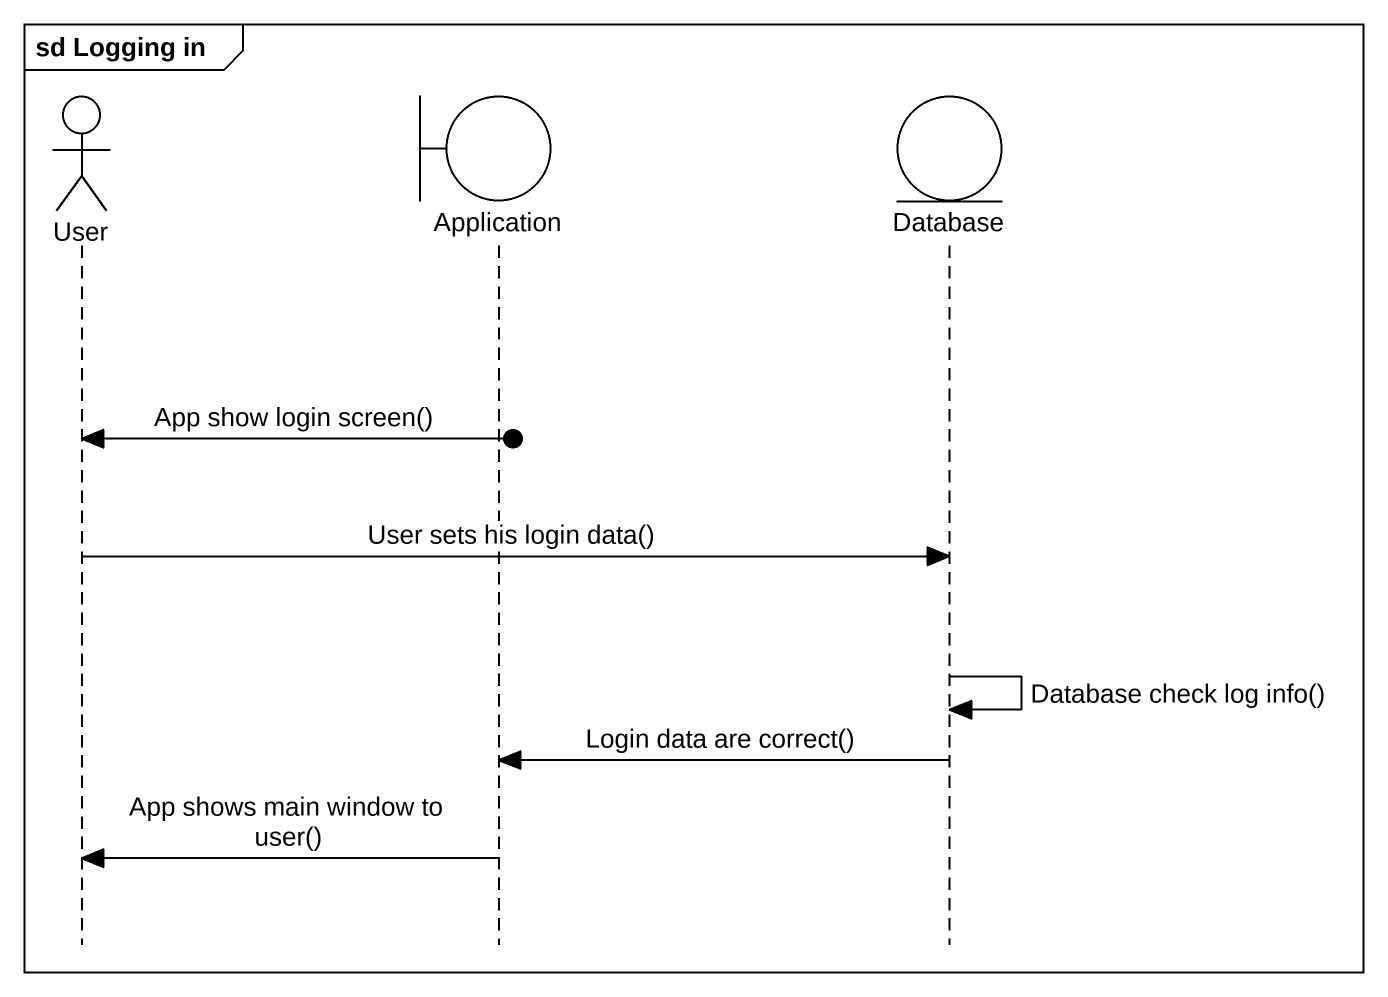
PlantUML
@startuml
mainframe sd Logging in
hide footbox
actor User
boundary Application
entity "Database" as Database_

User <-o] : App show login screen()
User -> Database_ : User sets his login data()
Database_ -> Database_ : Database check log info()
Database_ -> Application : Login data are correct()
Application -> User : App shows main window to user()
@enduml
